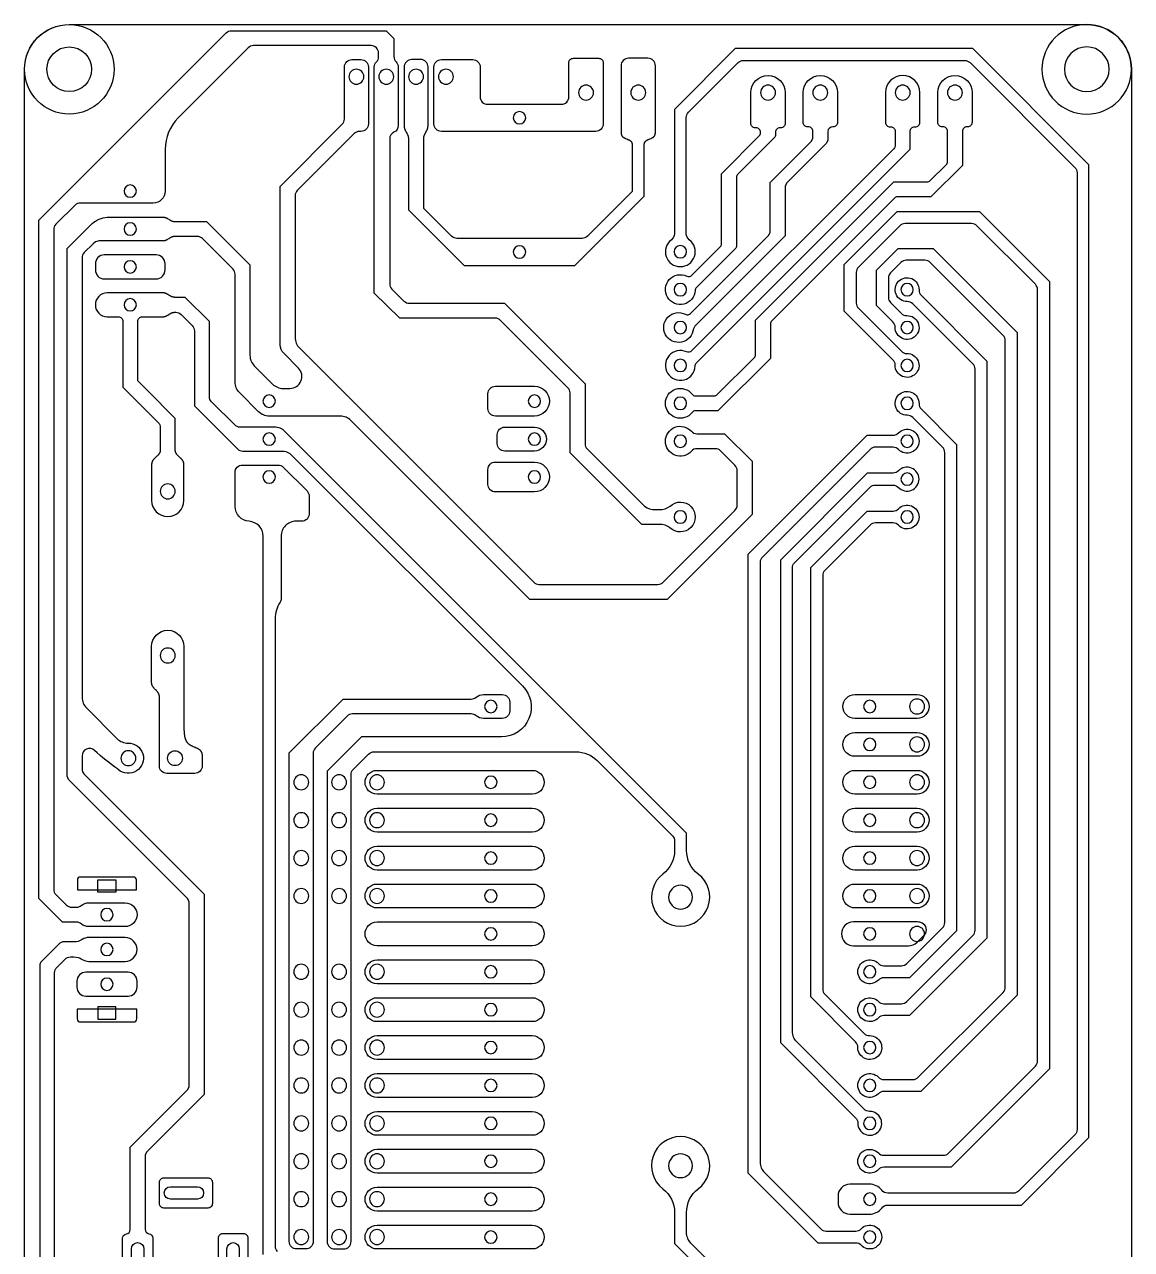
# Model space of a CAD drawing. Extents: x -757 to -528, y 190 to 455.
# Drawn here: x -695.8 to -621.6, y 231.4 to 313.5 of the extents above; entities that cross this region are included whole.
import ezdxf

# ---------------------------------------------------------------- set-up
doc = ezdxf.new("R2010")
doc.units = 0
for name, color, linetype in [('DEFAULT', 7, 'CONTINUOUS'), ('HOLES', 22, 'CONTINUOUS'), ('MOSFET', 7, 'CONTINUOUS'), ('MOSFET$TRACES', 7, 'CONTINUOUS')]:
    doc.layers.add(name, color=color, linetype=linetype)

msp = doc.modelspace()

# ---------------------------------------------------------------- linework, layer by layer
at = {"layer": 'DEFAULT'}
msp.add_line((-678.592, 283.464), (-678.592, 283.464), dxfattribs=at)
at = {"layer": 'HOLES'}
msp.add_line((-665.734, 311.15), (-665.734, 311.15), dxfattribs=at)
for points in [[(-690.865, 256.171), (-689.665, 256.171), (-689.665, 255.341), (-690.865, 255.341)], [(-690.865, 246.841), (-689.665, 246.841), (-689.665, 247.671), (-690.865, 247.671)]]:
    msp.add_lwpolyline(points, close=True, dxfattribs=at)
for points in [[(-686.013, 235.598), (-684.2, 235.598, -1), (-684.2, 234.771), (-686.013, 234.771, -1)], [(-688.62, 229.628), (-688.62, 231.441, -1), (-687.793, 231.441), (-687.793, 229.628, -1)], [(-682.22, 229.628), (-682.22, 231.441, -1), (-681.393, 231.441), (-681.393, 229.628, -1)]]:
    msp.add_lwpolyline(points, format="xyb", close=True, dxfattribs=at)
for centre, radius in [((-692.791, 310.5), 1.5), ((-685.702, 264.325), 0.5)]:
    msp.add_circle(centre, radius, dxfattribs=at)
at = {"layer": 'HOLES', "extrusion": (0, 0, -1)}
for centre, radius in [((624.591, 310.5), 1.5), ((673.544, 310), 0.5), ((671.544, 310), 0.5), ((669.544, 310), 0.5), ((667.544, 310), 0.5), ((658.153, 308.938), 0.5), ((654.653, 308.938), 0.5), ((645.952, 308.938), 0.5), ((642.452, 308.938), 0.5), ((636.927, 308.938), 0.5), ((633.427, 308.938), 0.5), ((662.612, 307.253), 0.415), ((688.703, 302.333), 0.415), ((688.703, 299.793), 0.415), ((662.612, 298.253), 0.415), ((651.833, 298.27), 0.415), ((688.703, 297.253), 0.415), ((651.833, 295.73), 0.415), ((636.633, 295.73), 0.415), ((688.703, 294.713), 0.415), ((651.833, 293.19), 0.415), ((636.633, 293.19), 0.415), ((651.833, 290.65), 0.415), ((636.633, 290.65), 0.415), ((679.392, 288.253), 0.415), ((661.612, 288.253), 0.415), ((651.833, 288.11), 0.415), ((636.633, 288.11), 0.415), ((679.392, 285.713), 0.415), ((661.612, 285.713), 0.415), ((651.833, 285.57), 0.415), ((636.633, 285.57), 0.415), ((679.392, 283.173), 0.415), ((661.612, 283.173), 0.415), ((636.633, 283.03), 0.415), ((686.188, 282.208), 0.5), ((651.833, 280.49), 0.415), ((636.633, 280.49), 0.415), ((686.188, 271.208), 0.5), ((664.533, 267.79), 0.415), ((639.133, 267.79), 0.415), ((635.963, 267.79), 0.5), ((639.133, 265.25), 0.415), ((635.963, 265.25), 0.5), ((688.829, 264.325), 0.5), ((677.243, 262.71), 0.5), ((674.703, 262.71), 0.5), ((672.163, 262.71), 0.5), ((664.533, 262.71), 0.415), ((639.133, 262.71), 0.415), ((635.963, 262.71), 0.5), ((677.243, 260.17), 0.5), ((674.703, 260.17), 0.5), ((672.163, 260.17), 0.5), ((664.533, 260.17), 0.415), ((639.133, 260.17), 0.415), ((635.963, 260.17), 0.5), ((677.243, 257.63), 0.5), ((674.703, 257.63), 0.5), ((672.163, 257.63), 0.5), ((664.533, 257.63), 0.415), ((639.133, 257.63), 0.415), ((635.963, 257.63), 0.5), ((677.243, 255.09), 0.5), ((674.703, 255.09), 0.5), ((672.163, 255.09), 0.5), ((664.533, 255.09), 0.415), ((651.815, 255.011), 0.8), ((639.133, 255.09), 0.415), ((635.963, 255.09), 0.5), ((690.265, 253.836), 0.415), ((664.533, 252.55), 0.415), ((639.133, 252.55), 0.415), ((635.963, 252.55), 0.5), ((690.265, 251.506), 0.415), ((677.243, 250.01), 0.5), ((674.703, 250.01), 0.5), ((672.163, 250.01), 0.5), ((664.533, 250.01), 0.415), ((639.133, 250.01), 0.415), ((690.265, 249.176), 0.415), ((677.243, 247.47), 0.5), ((674.703, 247.47), 0.5), ((672.163, 247.47), 0.5), ((664.533, 247.47), 0.415), ((639.133, 247.47), 0.415), ((677.243, 244.93), 0.5), ((674.703, 244.93), 0.5), ((672.163, 244.93), 0.5), ((664.533, 244.93), 0.415), ((639.133, 244.93), 0.415), ((677.243, 242.39), 0.5), ((674.703, 242.39), 0.5), ((672.163, 242.39), 0.5), ((664.533, 242.39), 0.415), ((639.133, 242.39), 0.415), ((677.243, 239.85), 0.5), ((674.703, 239.85), 0.5), ((672.163, 239.85), 0.5), ((664.533, 239.85), 0.415), ((639.133, 239.85), 0.415), ((677.243, 237.31), 0.5), ((674.703, 237.31), 0.5), ((672.163, 237.31), 0.5), ((664.533, 237.31), 0.415), ((651.815, 237.011), 0.8), ((639.133, 237.31), 0.415), ((677.243, 234.77), 0.5), ((674.703, 234.77), 0.5), ((672.163, 234.77), 0.5), ((664.533, 234.77), 0.415), ((639.133, 234.77), 0.415), ((677.243, 232.23), 0.5), ((674.703, 232.23), 0.5), ((672.163, 232.23), 0.5), ((664.533, 232.23), 0.415), ((639.133, 232.23), 0.415)]:
    msp.add_circle(centre, radius, dxfattribs=at)
at = {"layer": 'MOSFET'}
msp.add_lwpolyline([(-695.791, 221.5), (-695.791, 310.5, -0.414214), (-692.791, 313.5), (-624.591, 313.5, -0.414214), (-621.591, 310.5), (-621.591, 221.5, -0.414214), (-624.591, 218.5), (-692.791, 218.5, -0.414214)], format="xyb", close=True, dxfattribs=at)
msp.add_circle((-692.791, 310.5), 3, dxfattribs=at)
at = {"layer": 'MOSFET', "extrusion": (0, 0, -1)}
msp.add_circle((624.591, 310.5), 3, dxfattribs=at)
at = {"layer": 'MOSFET$TRACES'}
for points in [[(-670.887, 311, -0.195996), (-670.744, 310.65), (-670.744, 306.735, -0.289261), (-671.029, 306.283, 0.289261), (-671.314, 305.832), (-671.314, 296.126, 0.198912), (-671.168, 295.772), (-670.36, 294.964, 0.198912), (-670.006, 294.818), (-663.61, 294.818), (-658.219, 289.427), (-658.219, 285.413, 0.198912), (-658.073, 285.059), (-654.223, 281.21), (-654.061, 281.102), (-653.892, 281.031), (-653.701, 280.993), (-653.057, 280.992), (-652.853, 281.035), (-652.665, 281.119), (-652.523, 281.214, -2.339902), (-652.526, 279.768), (-652.667, 279.864), (-652.855, 279.948), (-653.059, 279.992), (-654.422, 279.994), (-659.221, 284.793), (-659.221, 285.206), (-659.221, 288.805, 0.198915), (-659.367, 289.159), (-663.88, 293.671, 0.198912), (-664.233, 293.818), (-670.629, 293.818), (-672.344, 295.503), (-672.344, 310.65, -0.195996), (-672.202, 311, 0.195996), (-672.059, 311.349), (-672.059, 311.585, 0.414214), (-672.559, 312.085), (-680.441, 312.085, 0.198912), (-680.795, 311.939), (-685.485, 307.249, 0.198912), (-686.363, 305.128), (-686.363, 302.333, -0.414214), (-687.163, 301.533), (-692.053, 301.533, 0.198912), (-692.406, 301.387), (-693.685, 300.108, 0.198912), (-693.831, 299.755), (-693.831, 255.537, 0.198912), (-693.685, 255.183), (-692.984, 254.483, 0.198912), (-692.631, 254.336), (-692.31, 254.336, 0.174641), (-691.991, 254.451, -0.174641), (-691.482, 254.635), (-689.047, 254.635, -1), (-689.047, 253.038), (-691.482, 253.038, -0.174641), (-691.991, 253.221, 0.174641), (-692.31, 253.336), (-693.254, 253.336), (-694.831, 254.914), (-694.831, 300.378), (-682.27, 312.939, -0.198912), (-681.916, 313.085), (-671.555, 313.085), (-671.029, 312.56), (-671.029, 311.349, 0.195996)], [(-668.744, 306.735), (-668.744, 310.654, 0.414214), (-669.244, 311.154), (-669.844, 311.15, 0.414214), (-670.344, 310.65), (-670.344, 306.735), (-670.344, 306.682), (-670.343, 306.668), (-670.342, 306.655), (-670.341, 306.642), (-670.34, 306.628), (-670.338, 306.615), (-670.336, 306.601), (-670.333, 306.587), (-670.33, 306.573), (-670.327, 306.56), (-670.323, 306.546), (-670.319, 306.532), (-670.315, 306.517), (-670.31, 306.503), (-670.305, 306.489), (-670.299, 306.475), (-670.293, 306.46), (-670.28, 306.431), (-670.266, 306.402), (-670.251, 306.372), (-670.235, 306.343), (-670.202, 306.283), (-670.169, 306.224), (-670.153, 306.194), (-670.138, 306.165), (-670.124, 306.135), (-670.111, 306.106), (-670.105, 306.092), (-670.099, 306.078), (-670.094, 306.063), (-670.089, 306.049), (-670.084, 306.035), (-670.08, 306.021), (-670.077, 306.007), (-670.073, 305.993), (-670.07, 305.979), (-670.068, 305.966), (-670.066, 305.952), (-670.064, 305.938), (-670.063, 305.925), (-670.061, 305.912), (-670.061, 305.898), (-670.06, 305.885), (-670.059, 305.832), (-670.059, 301.074), (-666.331, 297.346), (-658.894, 297.346), (-654.253, 301.986), (-654.253, 305.335), (-654.253, 305.382), (-654.253, 305.405), (-654.252, 305.428), (-654.25, 305.45), (-654.248, 305.472), (-654.247, 305.483), (-654.245, 305.494), (-654.243, 305.504), (-654.241, 305.515), (-654.239, 305.525), (-654.237, 305.535), (-654.234, 305.545), (-654.231, 305.555), (-654.228, 305.564), (-654.225, 305.574), (-654.221, 305.583), (-654.217, 305.592), (-654.213, 305.601), (-654.208, 305.61), (-654.203, 305.618), (-654.198, 305.626), (-654.193, 305.635), (-654.188, 305.643), (-654.182, 305.651), (-654.176, 305.658), (-654.17, 305.666), (-654.163, 305.673), (-654.156, 305.68), (-654.149, 305.687), (-654.142, 305.694), (-654.134, 305.701), (-654.126, 305.707), (-654.118, 305.713), (-654.11, 305.72), (-654.102, 305.726), (-654.093, 305.732), (-654.084, 305.737), (-654.075, 305.743), (-654.066, 305.749), (-654.047, 305.759), (-654.027, 305.77), (-654.007, 305.779), (-653.987, 305.789), (-653.965, 305.798), (-653.878, 305.834), (-653.791, 305.869), (-653.77, 305.878), (-653.75, 305.888), (-653.729, 305.898), (-653.71, 305.908), (-653.691, 305.919), (-653.682, 305.924), (-653.673, 305.93), (-653.664, 305.936), (-653.655, 305.942), (-653.647, 305.948), (-653.638, 305.954), (-653.63, 305.96), (-653.623, 305.967), (-653.615, 305.973), (-653.608, 305.98), (-653.601, 305.987), (-653.594, 305.994), (-653.587, 306.002), (-653.581, 306.009), (-653.575, 306.017), (-653.569, 306.025), (-653.564, 306.033), (-653.558, 306.041), (-653.553, 306.049), (-653.549, 306.058), (-653.544, 306.066), (-653.54, 306.075), (-653.536, 306.084), (-653.532, 306.094), (-653.529, 306.103), (-653.526, 306.113), (-653.523, 306.122), (-653.52, 306.132), (-653.518, 306.142), (-653.516, 306.153), (-653.514, 306.163), (-653.512, 306.173), (-653.51, 306.184), (-653.509, 306.195), (-653.507, 306.217), (-653.505, 306.239), (-653.504, 306.262), (-653.504, 306.285), (-653.503, 306.332), (-653.503, 310.738, 0.414214), (-654.003, 311.238), (-655.303, 311.238, 0.414214), (-655.803, 310.738), (-655.803, 306.332), (-655.803, 306.285), (-655.803, 306.262), (-655.802, 306.239), (-655.8, 306.217), (-655.798, 306.195), (-655.797, 306.184), (-655.795, 306.173), (-655.793, 306.163), (-655.791, 306.153), (-655.789, 306.142), (-655.787, 306.132), (-655.784, 306.122), (-655.781, 306.113), (-655.778, 306.103), (-655.775, 306.094), (-655.771, 306.084), (-655.767, 306.075), (-655.763, 306.066), (-655.758, 306.058), (-655.753, 306.049), (-655.748, 306.041), (-655.743, 306.033), (-655.738, 306.025), (-655.732, 306.017), (-655.726, 306.009), (-655.72, 306.002), (-655.713, 305.994), (-655.706, 305.987), (-655.699, 305.98), (-655.692, 305.973), (-655.684, 305.967), (-655.676, 305.96), (-655.668, 305.954), (-655.66, 305.948), (-655.652, 305.942), (-655.643, 305.936), (-655.634, 305.93), (-655.625, 305.924), (-655.616, 305.919), (-655.597, 305.908), (-655.577, 305.898), (-655.557, 305.888), (-655.537, 305.878), (-655.515, 305.869), (-655.428, 305.834), (-655.341, 305.798), (-655.32, 305.789), (-655.3, 305.779), (-655.279, 305.77), (-655.26, 305.759), (-655.241, 305.749), (-655.232, 305.743), (-655.223, 305.737), (-655.214, 305.732), (-655.205, 305.726), (-655.197, 305.72), (-655.188, 305.713), (-655.18, 305.707), (-655.173, 305.701), (-655.165, 305.694), (-655.158, 305.687), (-655.151, 305.68), (-655.144, 305.673), (-655.137, 305.666), (-655.131, 305.658), (-655.125, 305.651), (-655.119, 305.643), (-655.114, 305.635), (-655.108, 305.626), (-655.103, 305.618), (-655.099, 305.61), (-655.094, 305.601), (-655.09, 305.592), (-655.086, 305.583), (-655.082, 305.574), (-655.079, 305.564), (-655.076, 305.555), (-655.073, 305.545), (-655.07, 305.535), (-655.068, 305.525), (-655.066, 305.515), (-655.064, 305.504), (-655.062, 305.494), (-655.06, 305.483), (-655.059, 305.472), (-655.057, 305.45), (-655.055, 305.428), (-655.054, 305.405), (-655.054, 305.382), (-655.053, 305.335), (-655.053, 302.318), (-658.064, 299.307, -0.198912), (-658.418, 299.16), (-666.807, 299.16, -0.198912), (-667.161, 299.307), (-668.578, 300.724), (-669.029, 301.176), (-669.029, 305.832), (-669.029, 305.885), (-669.028, 305.898), (-669.027, 305.912), (-669.026, 305.925), (-669.025, 305.938), (-669.023, 305.952), (-669.021, 305.966), (-669.018, 305.979), (-669.015, 305.993), (-669.012, 306.007), (-669.008, 306.021), (-669.004, 306.035), (-669, 306.049), (-668.995, 306.063), (-668.99, 306.078), (-668.984, 306.092), (-668.978, 306.106), (-668.965, 306.135), (-668.951, 306.165), (-668.936, 306.194), (-668.92, 306.224), (-668.887, 306.283), (-668.854, 306.343), (-668.838, 306.372), (-668.823, 306.402), (-668.809, 306.431), (-668.796, 306.46), (-668.79, 306.475), (-668.784, 306.489), (-668.779, 306.503), (-668.774, 306.517), (-668.769, 306.532), (-668.765, 306.546), (-668.762, 306.56), (-668.758, 306.573), (-668.755, 306.587), (-668.753, 306.601), (-668.751, 306.615), (-668.749, 306.628), (-668.748, 306.642), (-668.746, 306.655), (-668.746, 306.668), (-668.745, 306.682)], [(-668.344, 306.832), (-668.344, 310.65, -0.414214), (-667.844, 311.15), (-665.75, 311.15, -0.414214), (-665.25, 310.65), (-665.25, 308.65, 0.414214), (-664.75, 308.15), (-659.803, 308.15, 0.414214), (-659.303, 308.65), (-659.303, 310.938, -0.414214), (-659.003, 311.238), (-657.303, 311.238, -0.414214), (-657.003, 310.938), (-657.003, 306.832, -0.414214), (-657.503, 306.332), (-667.844, 306.332, -0.414214)], [(-647.609, 311.088), (-632.767, 311.088, -0.198912), (-632.413, 310.942), (-625.39, 303.919, -0.198912), (-625.244, 303.565), (-625.244, 239.435, -0.198912), (-625.39, 239.082), (-629.155, 235.316, -0.198912), (-629.509, 235.17), (-637.933, 235.17, -0.236068), (-638.333, 235.37, 0.23985), (-639.164, 235.77), (-640.463, 235.77, 0.414214), (-641.263, 234.97), (-641.263, 234.57, 0.414214), (-640.463, 233.77), (-639.164, 233.77, 0.240749), (-638.333, 234.17, -0.240283), (-637.933, 234.37), (-628.97, 234.37), (-624.444, 238.897), (-624.444, 304.104), (-632.228, 311.888), (-648.147, 311.888), (-652.233, 307.802), (-652.233, 299.47, -0.236068), (-652.433, 299.07, 3), (-651.233, 299.07, -0.236068), (-651.433, 299.47), (-651.433, 307.263, -0.198912), (-651.287, 307.617), (-647.962, 310.942, -0.198912)], [(-644.815, 299.332), (-650.868, 293.278), (-650.955, 293.095, -3.257178), (-651.493, 294.079, 0.325935), (-651.144, 294.134), (-645.903, 299.375), (-645.815, 299.587), (-645.815, 302.901), (-643.04, 305.676), (-642.952, 305.888), (-642.952, 306.338, 0.414214), (-643.252, 306.638), (-643.302, 306.638, -0.414214), (-643.602, 306.938), (-643.602, 308.938, -1), (-641.302, 308.938), (-641.302, 308.938), (-641.302, 306.938, -0.414214), (-641.602, 306.638, 0.410752), (-641.952, 306.338), (-641.952, 305.757), (-642.04, 305.545), (-644.727, 302.858), (-644.815, 302.645)], [(-648.158, 298.457), (-650.748, 295.868, 0.184091), (-650.835, 295.673, -3.292465), (-651.4, 296.631, 0.318647), (-651.058, 296.689), (-649.158, 298.589, 0.198912), (-649.07, 298.801), (-649.07, 303.502), (-646.54, 306.032, 0.198912), (-646.452, 306.244), (-646.452, 306.27, 0.414214), (-646.752, 306.57), (-646.802, 306.57, -0.414214), (-647.102, 306.87), (-647.102, 308.938, -1), (-644.802, 308.938), (-644.802, 306.87, -0.414214), (-645.102, 306.57), (-645.152, 306.57, 0.414214), (-645.452, 306.27), (-645.452, 306.113, -0.198912), (-645.54, 305.901), (-647.982, 303.459, 0.198912), (-648.07, 303.246), (-648.07, 298.67, -0.198925)], [(-645.798, 293.424), (-645.798, 291.122), (-649.309, 287.61), (-650.809, 287.61, 0.230961), (-651.045, 287.495, -2.905869), (-651.045, 288.725, 0.230961), (-650.809, 288.61), (-649.565, 288.61, 0.198912), (-649.353, 288.698), (-646.886, 291.165, 0.198912), (-646.798, 291.377), (-646.798, 293.679), (-637.531, 302.946), (-635.293, 302.946, 0.198912), (-635.081, 303.034), (-634.015, 304.099, 0.198912), (-633.927, 304.311), (-633.927, 306.338, 0.414214), (-634.227, 306.638), (-634.277, 306.638, -0.414214), (-634.577, 306.938), (-634.577, 308.938, -1), (-632.277, 308.938), (-632.277, 306.938, -0.414214), (-632.577, 306.638), (-632.627, 306.638, 0.414214), (-632.927, 306.338), (-632.927, 304.056), (-635.037, 301.946), (-637.275, 301.946, 0.198912), (-637.488, 301.858), (-645.71, 293.636, 0.198912)], [(-636.427, 306.338, -0.414214), (-636.127, 306.638), (-636.077, 306.638, 0.414214), (-635.777, 306.938), (-635.777, 308.938, 1), (-638.077, 308.938), (-638.077, 306.938, 0.414214), (-637.777, 306.638), (-637.727, 306.638, -0.414214), (-637.427, 306.338), (-637.427, 305.39, -0.198912), (-637.515, 305.177), (-651.075, 291.618, -0.314564), (-651.413, 291.558, 3.310049), (-650.834, 290.614, -0.189462), (-650.746, 290.815), (-636.427, 305.134)], [(-627.889, 244.033), (-627.889, 295.738, 0.198912), (-628.036, 296.092), (-631.954, 300.01, 0.198912), (-632.307, 300.156), (-636.769, 300.156, 0.198912), (-637.122, 300.01), (-639.897, 297.235, 0.198912), (-640.043, 296.881), (-640.043, 294.833, 0.198912), (-639.897, 294.479), (-637.014, 291.596, 0.204302), (-636.65, 291.45, -2.486759), (-637.433, 290.667, 0.204302), (-637.58, 291.031), (-640.843, 294.294), (-640.843, 297.42), (-637.307, 300.956), (-631.769, 300.956), (-627.089, 296.277), (-627.089, 243.494), (-633.674, 236.91), (-638.195, 236.91, 0.204302), (-638.556, 236.756, -2.486759), (-638.556, 237.864, 0.204302), (-638.195, 237.71), (-634.212, 237.71, 0.198912), (-633.859, 237.856), (-628.036, 243.679, 0.198912)], [(-691.043, 297.453), (-691.043, 297.053, 0.414214), (-690.443, 296.453), (-686.963, 296.453, 0.414214), (-686.363, 297.053), (-686.363, 297.453, 0.414214), (-686.963, 298.053), (-690.443, 298.053, 0.414214)], [(-635.891, 242.936), (-630.195, 248.632, 0.198912), (-630.048, 248.986), (-630.048, 292.309, 0.198912), (-630.195, 292.663), (-635.081, 297.549, 0.198912), (-635.435, 297.696), (-636.689, 297.696, 0.198912), (-637.043, 297.549), (-637.738, 296.854, 0.198912), (-637.884, 296.5), (-637.884, 295.214, 0.198912), (-637.738, 294.86), (-637.014, 294.136, 0.204302), (-636.65, 293.99, -2.486759), (-637.433, 293.207, 0.204302), (-637.58, 293.571), (-638.684, 294.675), (-638.684, 297.039), (-637.228, 298.496), (-634.896, 298.496), (-629.248, 292.848), (-629.248, 248.447), (-635.706, 241.99), (-638.195, 241.99, 0.204302), (-638.556, 241.836, -2.486759), (-638.556, 242.944, 0.204302), (-638.195, 242.79), (-636.244, 242.79, 0.198912)], [(-636.653, 248.016), (-632.227, 252.442, 0.198912), (-632.08, 252.796), (-632.08, 290.404, 0.198912), (-632.227, 290.758), (-636.253, 294.784, 0.204309), (-636.617, 294.93, -2.48711), (-635.834, 295.714, 0.204302), (-635.687, 295.35), (-631.28, 290.943), (-631.28, 252.257), (-636.468, 247.07), (-638.195, 247.07, 0.204302), (-638.556, 246.916, -2.486759), (-638.556, 248.024, 0.204302), (-638.195, 247.87), (-637.006, 247.87, 0.198912)], [(-673.757, 263.572), (-672.726, 264.604, -0.198912), (-672.372, 264.75), (-658.824, 264.75, -0.206208), (-657.409, 264.164), (-652.363, 259.118, -0.198912), (-652.216, 258.764), (-652.216, 258.148, -0.23352), (-653.001, 256.56, 2.952398), (-650.63, 256.56, -0.23352), (-651.414, 258.148), (-651.414, 259.301), (-678.334, 286.22, 0.198912), (-679.041, 286.513), (-681.345, 286.513, -0.198912), (-681.699, 286.66), (-683.252, 288.212, -0.198912), (-683.398, 288.566), (-683.398, 293.585), (-685.026, 295.213), (-685.683, 295.213), (-685.709, 295.213), (-685.735, 295.214), (-685.748, 295.214), (-685.761, 295.215), (-685.775, 295.216), (-685.788, 295.218), (-685.801, 295.22), (-685.814, 295.222), (-685.828, 295.225), (-685.841, 295.228), (-685.855, 295.231), (-685.868, 295.235), (-685.882, 295.239), (-685.895, 295.244), (-685.909, 295.249), (-685.922, 295.255), (-685.936, 295.261), (-685.95, 295.267), (-685.964, 295.274), (-685.977, 295.281), (-686.005, 295.296), (-686.033, 295.312), (-686.061, 295.328), (-686.117, 295.363), (-686.173, 295.398), (-686.201, 295.415), (-686.229, 295.431), (-686.256, 295.445), (-686.27, 295.452), (-686.284, 295.459), (-686.298, 295.465), (-686.311, 295.471), (-686.325, 295.477), (-686.339, 295.482), (-686.352, 295.487), (-686.366, 295.491), (-686.379, 295.495), (-686.393, 295.498), (-686.406, 295.502), (-686.419, 295.504), (-686.433, 295.506), (-686.446, 295.508), (-686.459, 295.51), (-686.472, 295.511), (-686.485, 295.512), (-686.499, 295.512), (-686.525, 295.513), (-686.551, 295.513), (-690.243, 295.513, 1), (-690.243, 293.913), (-689.503, 293.913, -0.414214), (-689.203, 293.613), (-689.203, 289.2), (-686.835, 286.831, -0.198912), (-686.688, 286.478), (-686.688, 285.073), (-686.688, 285.032), (-686.69, 284.991), (-686.691, 284.971), (-686.692, 284.951), (-686.695, 284.932), (-686.696, 284.922), (-686.698, 284.912), (-686.699, 284.902), (-686.701, 284.893), (-686.703, 284.883), (-686.706, 284.873), (-686.708, 284.864), (-686.711, 284.855), (-686.714, 284.845), (-686.717, 284.836), (-686.72, 284.826), (-686.724, 284.817), (-686.727, 284.808), (-686.731, 284.799), (-686.735, 284.79), (-686.74, 284.781), (-686.744, 284.772), (-686.749, 284.763), (-686.754, 284.754), (-686.759, 284.746), (-686.764, 284.737), (-686.77, 284.728), (-686.775, 284.72), (-686.781, 284.711), (-686.793, 284.694), (-686.806, 284.677), (-686.82, 284.661), (-686.834, 284.644), (-686.849, 284.628), (-686.864, 284.612), (-686.88, 284.596), (-686.912, 284.564), (-686.98, 284.502), (-687.048, 284.439), (-687.08, 284.408), (-687.096, 284.392), (-687.111, 284.376), (-687.126, 284.359), (-687.14, 284.343), (-687.154, 284.326), (-687.167, 284.31), (-687.179, 284.293), (-687.185, 284.284), (-687.191, 284.276), (-687.196, 284.267), (-687.202, 284.258), (-687.207, 284.25), (-687.212, 284.241), (-687.216, 284.232), (-687.221, 284.223), (-687.225, 284.214), (-687.229, 284.205), (-687.233, 284.196), (-687.237, 284.187), (-687.24, 284.177), (-687.244, 284.168), (-687.247, 284.159), (-687.249, 284.149), (-687.252, 284.14), (-687.255, 284.13), (-687.257, 284.121), (-687.259, 284.111), (-687.261, 284.102), (-687.263, 284.092), (-687.264, 284.082), (-687.266, 284.072), (-687.268, 284.052), (-687.27, 284.032), (-687.271, 284.012), (-687.272, 283.972), (-687.272, 283.931), (-687.272, 281.602, 1), (-685.105, 281.602), (-685.105, 283.931), (-685.105, 283.972), (-685.106, 284.012), (-685.107, 284.032), (-685.109, 284.052), (-685.111, 284.072), (-685.112, 284.082), (-685.114, 284.092), (-685.116, 284.102), (-685.118, 284.111), (-685.12, 284.121), (-685.122, 284.13), (-685.124, 284.14), (-685.127, 284.149), (-685.13, 284.159), (-685.133, 284.168), (-685.136, 284.177), (-685.14, 284.187), (-685.144, 284.196), (-685.147, 284.205), (-685.152, 284.214), (-685.156, 284.223), (-685.16, 284.232), (-685.165, 284.241), (-685.17, 284.25), (-685.175, 284.258), (-685.18, 284.267), (-685.186, 284.276), (-685.192, 284.284), (-685.197, 284.293), (-685.21, 284.31), (-685.223, 284.326), (-685.236, 284.343), (-685.251, 284.359), (-685.265, 284.376), (-685.281, 284.392), (-685.296, 284.408), (-685.329, 284.439), (-685.396, 284.502), (-685.464, 284.564), (-685.497, 284.596), (-685.512, 284.612), (-685.528, 284.628), (-685.542, 284.644), (-685.557, 284.661), (-685.57, 284.677), (-685.583, 284.694), (-685.596, 284.711), (-685.601, 284.72), (-685.607, 284.728), (-685.613, 284.737), (-685.618, 284.746), (-685.623, 284.754), (-685.628, 284.763), (-685.633, 284.772), (-685.637, 284.781), (-685.641, 284.79), (-685.646, 284.799), (-685.649, 284.808), (-685.653, 284.817), (-685.657, 284.826), (-685.66, 284.836), (-685.663, 284.845), (-685.666, 284.855), (-685.668, 284.864), (-685.671, 284.873), (-685.673, 284.883), (-685.675, 284.893), (-685.677, 284.902), (-685.679, 284.912), (-685.68, 284.922), (-685.682, 284.932), (-685.684, 284.951), (-685.686, 284.971), (-685.687, 284.991), (-685.688, 285.032), (-685.688, 285.073), (-685.688, 287.099), (-687.57, 288.981), (-688.203, 289.614), (-688.203, 293.613, -0.414214), (-687.903, 293.913), (-686.551, 293.913), (-686.525, 293.913), (-686.499, 293.914), (-686.485, 293.914), (-686.472, 293.915), (-686.459, 293.916), (-686.446, 293.918), (-686.433, 293.92), (-686.419, 293.922), (-686.406, 293.925), (-686.393, 293.928), (-686.379, 293.931), (-686.366, 293.935), (-686.352, 293.939), (-686.339, 293.944), (-686.325, 293.949), (-686.311, 293.955), (-686.298, 293.961), (-686.284, 293.967), (-686.27, 293.974), (-686.256, 293.981), (-686.229, 293.996), (-686.201, 294.012), (-686.173, 294.028), (-686.117, 294.063), (-686.061, 294.098), (-686.033, 294.115), (-686.005, 294.131), (-685.977, 294.145), (-685.964, 294.152), (-685.95, 294.159), (-685.936, 294.165), (-685.922, 294.171), (-685.909, 294.177), (-685.895, 294.182), (-685.882, 294.187), (-685.868, 294.191), (-685.855, 294.195), (-685.841, 294.198), (-685.828, 294.202), (-685.814, 294.204), (-685.801, 294.206), (-685.788, 294.208), (-685.775, 294.21), (-685.761, 294.211), (-685.748, 294.212), (-685.735, 294.212), (-685.709, 294.213), (-685.683, 294.213), (-685.649, 294.213, -0.198912), (-685.295, 294.067), (-684.544, 293.316, -0.198912), (-684.398, 292.962), (-684.398, 287.943), (-681.515, 285.06, 0.198912), (-681.161, 284.913), (-678.572, 284.913, -0.198916), (-677.865, 284.62), (-662.409, 269.164, -0.668179), (-663.824, 265.75), (-673.201, 265.75), (-675.503, 263.447), (-675.503, 231.93, 0.414214), (-675.003, 231.43), (-674.403, 231.43, 0.414214), (-673.903, 231.93), (-673.903, 263.219, -0.198912)], [(-661.612, 287.253), (-664.224, 287.253, -0.414214), (-664.724, 287.753), (-664.724, 288.753, -0.414214), (-664.224, 289.253), (-661.612, 289.253, -1)], [(-636.653, 250.556), (-634.259, 252.95, 0.198912), (-634.112, 253.304), (-634.112, 284.816, 0.198912), (-634.259, 285.17), (-636.253, 287.164, 0.204302), (-636.617, 287.31, -2.486759), (-635.834, 288.094, 0.204302), (-635.687, 287.73), (-633.312, 285.355), (-633.312, 252.765), (-636.468, 249.61), (-638.195, 249.61, 0.204302), (-638.556, 249.456, -2.486759), (-638.556, 250.564, 0.204302), (-638.195, 250.41), (-637.006, 250.41, 0.198912)], [(-663.602, 284.913, -0.414214), (-664.102, 285.413), (-664.102, 286.013, -0.414214), (-663.602, 286.513), (-661.612, 286.513, -1), (-661.612, 284.913)], [(-646.188, 236.548), (-642.416, 232.776, 0.198912), (-642.063, 232.63), (-640.071, 232.63, 0.204302), (-639.711, 232.784, -2.486759), (-639.711, 231.676, 0.204302), (-640.071, 231.83), (-642.601, 231.83), (-647.28, 236.509), (-647.28, 277.989), (-639.299, 285.97), (-637.572, 285.97, 0.204302), (-637.211, 286.124, -2.486759), (-637.211, 285.016, 0.204302), (-637.572, 285.17), (-638.761, 285.17, 0.198912), (-639.114, 285.024), (-646.334, 277.804, 0.198912), (-646.48, 277.45), (-646.48, 237.255, 0.198912)], [(-661.612, 282.173), (-664.224, 282.173, -0.414214), (-664.724, 282.673), (-664.724, 283.673, -0.414214), (-664.224, 284.173), (-661.612, 284.173, -1)], [(-644.321, 246.018), (-644.321, 277.069, -0.198912), (-644.175, 277.423), (-639.114, 282.484, -0.198912), (-638.761, 282.63), (-637.572, 282.63, -0.204302), (-637.211, 282.476, 2.486759), (-637.211, 283.584, -0.204302), (-637.572, 283.43), (-639.299, 283.43), (-645.121, 277.608), (-645.121, 245.272), (-640.08, 240.23, -0.204302), (-639.933, 239.867, 2.486759), (-639.15, 240.65, -0.204302), (-639.514, 240.796), (-644.029, 245.311, -0.198912)], [(-642.143, 248.505), (-639.514, 245.876, 0.204302), (-639.15, 245.73, -2.486759), (-639.933, 244.947, 0.204302), (-640.08, 245.311), (-643.089, 248.32), (-643.089, 277.1), (-639.299, 280.89), (-637.572, 280.89, 0.204302), (-637.211, 281.044, -2.486759), (-637.211, 279.936, 0.204302), (-637.572, 280.09), (-638.761, 280.09, 0.198912), (-639.114, 279.944), (-642.143, 276.915, 0.198912), (-642.289, 276.561), (-642.289, 248.859, 0.198912)], [(-684.378, 263.309), (-686.25, 263.309, -0.414214), (-686.75, 263.809), (-686.745, 268.343), (-686.745, 268.383), (-686.746, 268.424), (-686.747, 268.444), (-686.749, 268.464), (-686.751, 268.484), (-686.753, 268.503), (-686.757, 268.523), (-686.758, 268.532), (-686.76, 268.542), (-686.763, 268.551), (-686.765, 268.561), (-686.768, 268.57), (-686.77, 268.58), (-686.773, 268.589), (-686.777, 268.598), (-686.78, 268.607), (-686.783, 268.616), (-686.787, 268.625), (-686.791, 268.634), (-686.795, 268.643), (-686.799, 268.652), (-686.804, 268.661), (-686.808, 268.67), (-686.813, 268.678), (-686.818, 268.687), (-686.829, 268.704), (-686.84, 268.721), (-686.851, 268.738), (-686.864, 268.755), (-686.877, 268.771), (-686.89, 268.787), (-686.904, 268.803), (-686.918, 268.819), (-686.947, 268.851), (-687.008, 268.913), (-687.07, 268.976), (-687.099, 269.008), (-687.113, 269.023), (-687.127, 269.04), (-687.14, 269.056), (-687.153, 269.072), (-687.165, 269.089), (-687.177, 269.106), (-687.188, 269.122), (-687.199, 269.14), (-687.204, 269.148), (-687.208, 269.157), (-687.213, 269.166), (-687.217, 269.175), (-687.222, 269.183), (-687.226, 269.192), (-687.23, 269.201), (-687.233, 269.21), (-687.237, 269.22), (-687.24, 269.229), (-687.243, 269.238), (-687.246, 269.247), (-687.249, 269.257), (-687.252, 269.266), (-687.254, 269.275), (-687.256, 269.285), (-687.258, 269.294), (-687.26, 269.304), (-687.264, 269.324), (-687.266, 269.343), (-687.268, 269.363), (-687.27, 269.383), (-687.271, 269.403), (-687.272, 269.443), (-687.272, 269.484), (-687.272, 271.814, -1), (-685.105, 271.814), (-685.105, 266.6), (-685.102, 266.248), (-685.096, 266.093), (-685.091, 266.021), (-685.085, 265.953), (-685.077, 265.888), (-685.068, 265.827), (-685.063, 265.797), (-685.057, 265.768), (-685.051, 265.741), (-685.045, 265.714), (-685.038, 265.687), (-685.031, 265.662), (-685.023, 265.637), (-685.015, 265.613), (-685.006, 265.59), (-684.997, 265.567), (-684.988, 265.546), (-684.978, 265.525), (-684.967, 265.504), (-684.957, 265.484), (-684.945, 265.465), (-684.934, 265.447), (-684.922, 265.429), (-684.91, 265.412), (-684.897, 265.395), (-684.884, 265.379), (-684.87, 265.364), (-684.857, 265.349), (-684.842, 265.334), (-684.828, 265.32), (-684.813, 265.307), (-684.798, 265.294), (-684.783, 265.281), (-684.767, 265.269), (-684.751, 265.258), (-684.735, 265.246), (-684.719, 265.235), (-684.702, 265.225), (-684.685, 265.215), (-684.668, 265.205), (-684.634, 265.186), (-684.598, 265.168), (-684.563, 265.151), (-684.491, 265.119), (-684.349, 265.059), (-684.281, 265.029), (-684.248, 265.013), (-684.215, 264.997), (-684.184, 264.981), (-684.169, 264.972), (-684.155, 264.964), (-684.14, 264.955), (-684.126, 264.946), (-684.112, 264.936), (-684.099, 264.927), (-684.086, 264.917), (-684.073, 264.907), (-684.061, 264.897), (-684.049, 264.886), (-684.037, 264.876), (-684.026, 264.865), (-684.015, 264.853), (-684.005, 264.842), (-683.995, 264.83), (-683.985, 264.817), (-683.976, 264.805), (-683.968, 264.792), (-683.96, 264.779), (-683.952, 264.766), (-683.945, 264.752), (-683.938, 264.738), (-683.931, 264.723), (-683.925, 264.709), (-683.92, 264.694), (-683.914, 264.679), (-683.91, 264.663), (-683.905, 264.647), (-683.901, 264.631), (-683.898, 264.615), (-683.894, 264.598), (-683.891, 264.581), (-683.889, 264.564), (-683.887, 264.547), (-683.885, 264.529), (-683.883, 264.511), (-683.881, 264.475), (-683.879, 264.438), (-683.878, 264.401), (-683.878, 264.325), (-683.878, 263.809, -0.414214)], [(-676.443, 264.66), (-676.443, 231.93, -0.414214), (-676.943, 231.43), (-677.543, 231.43, -0.414214), (-678.043, 231.93), (-678.043, 264.681), (-674.435, 268.29), (-665.846, 268.29, 0.175046), (-665.527, 268.405, -0.175046), (-665.016, 268.59), (-663.771, 268.59, -0.414214), (-663.271, 268.09), (-663.271, 267.49, -0.414214), (-663.771, 266.99), (-665.016, 266.99, -0.175046), (-665.527, 267.175, 0.175046), (-665.846, 267.29), (-673.813, 267.29, 0.198912), (-674.167, 267.144), (-676.297, 265.014, 0.198912)], [(-635.963, 266.99), (-640.133, 266.99, -1), (-640.133, 268.59), (-635.963, 268.59, -1)], [(-635.963, 264.45), (-640.133, 264.45, -1), (-640.133, 266.05), (-635.963, 266.05, -1)], [(-672.163, 261.91, -1), (-672.163, 263.51), (-661.756, 263.51, -1), (-661.756, 261.91)], [(-635.963, 261.91), (-640.133, 261.91, -1), (-640.133, 263.51), (-635.963, 263.51, -1)], [(-672.163, 259.37, -1), (-672.163, 260.97), (-661.756, 260.97, -1), (-661.756, 259.37)], [(-635.963, 259.37), (-640.133, 259.37, -1), (-640.133, 260.97), (-635.963, 260.97, -1)], [(-672.163, 256.83, -1), (-672.163, 258.43), (-661.756, 258.43, -1), (-661.756, 256.83)], [(-635.963, 256.83), (-640.133, 256.83, -1), (-640.133, 258.43), (-635.963, 258.43, -1)], [(-688.282, 256.162, 0.414206), (-688.483, 256.362), (-692.046, 256.362, 0.414206), (-692.247, 256.162), (-692.247, 255.506), (-688.282, 255.506)], [(-672.163, 254.29, -1), (-672.163, 255.89), (-661.756, 255.89, -1), (-661.756, 254.29)], [(-635.963, 254.29), (-640.133, 254.29, -1), (-640.133, 255.89), (-635.963, 255.89, -1)], [(-672.163, 251.75, -1), (-672.163, 253.35), (-661.756, 253.35, -1), (-661.756, 251.75)], [(-636.529, 251.75, 0.200041), (-635.96, 251.987), (-635.445, 252.507, 0.484262), (-635.619, 253.272, 0.111853), (-635.963, 253.35), (-640.232, 253.35, 1), (-640.232, 251.75)], [(-672.163, 249.21, -1), (-672.163, 250.81), (-661.756, 250.81, -1), (-661.756, 249.21)], [(-688.249, 248.978), (-688.249, 249.375, 0.414214), (-688.849, 249.975), (-691.68, 249.975, 0.414214), (-692.28, 249.375), (-692.28, 248.978, 0.414214), (-691.68, 248.378), (-688.849, 248.378, 0.414214)], [(-672.163, 246.67, -1), (-672.163, 248.27), (-661.756, 248.27, -1), (-661.756, 246.67)], [(-692.258, 246.85, 0.41419), (-692.056, 246.65), (-688.473, 246.65, 0.41419), (-688.271, 246.85), (-688.271, 247.506), (-692.258, 247.506)], [(-672.163, 244.13, -1), (-672.163, 245.73), (-661.756, 245.73, -1), (-661.756, 244.13)], [(-672.163, 241.59, -1), (-672.163, 243.19), (-661.756, 243.19, -1), (-661.756, 241.59)], [(-672.163, 239.05, -1), (-672.163, 240.65), (-661.756, 240.65, -1), (-661.756, 239.05)], [(-652.216, 233.873), (-652.216, 231.793), (-642.093, 221.67), (-640.636, 221.67, -0.208077), (-639.904, 221.352, 0.208077), (-639.133, 221.017), (-637.476, 221.017, 0.414214), (-636.476, 222.017), (-636.476, 222.123, 0.414214), (-637.476, 223.123), (-639.133, 223.123, 0.208077), (-639.904, 222.788, -0.208077), (-640.636, 222.47), (-641.455, 222.47, -0.062229), (-641.578, 222.485, -0.135012), (-642.039, 222.747), (-651.122, 231.83, -0.198912), (-651.414, 232.537), (-651.414, 233.873, -0.23352), (-650.63, 235.461, 2.952398), (-653.001, 235.461, -0.23352)], [(-672.163, 236.51, -1), (-672.163, 238.11), (-661.756, 238.11, -1), (-661.756, 236.51)], [(-683.496, 234.172), (-686.449, 234.172, -0.414214), (-686.749, 234.472), (-686.749, 235.896, -0.414214), (-686.449, 236.196), (-683.496, 236.196, -0.414214), (-683.196, 235.896), (-683.196, 234.472, -0.414214)], [(-672.163, 233.97, -1), (-672.163, 235.57), (-661.756, 235.57, -1), (-661.756, 233.97)], [(-672.163, 231.43, -1), (-672.163, 233.03), (-661.756, 233.03, -1), (-661.756, 231.43)]]:
    msp.add_lwpolyline(points, format="xyb", close=True, dxfattribs=at)
for points in [[(-689.219, 228.923), (-689.219, 232.145, -0.371766), (-688.963, 232.442, 0.371766), (-688.707, 232.738), (-688.707, 238.25), (-684.837, 242.119), (-684.75, 242.331), (-684.75, 254.682), (-684.837, 254.894), (-692.846, 262.902), (-692.934, 263.115), (-692.934, 298.481), (-691.253, 300.162, -0.158531), (-690.243, 300.593), (-686.551, 300.593), (-686.525, 300.593), (-686.499, 300.592), (-686.485, 300.592), (-686.472, 300.591), (-686.459, 300.59), (-686.446, 300.588), (-686.433, 300.586), (-686.419, 300.584), (-686.406, 300.582), (-686.393, 300.578), (-686.379, 300.575), (-686.366, 300.571), (-686.352, 300.567), (-686.339, 300.562), (-686.325, 300.557), (-686.311, 300.551), (-686.298, 300.545), (-686.284, 300.539), (-686.27, 300.532), (-686.256, 300.525), (-686.229, 300.511), (-686.201, 300.495), (-686.173, 300.478), (-686.117, 300.443), (-686.061, 300.408), (-686.033, 300.392), (-686.005, 300.376), (-685.977, 300.361), (-685.964, 300.354), (-685.95, 300.347), (-685.936, 300.341), (-685.922, 300.335), (-685.909, 300.329), (-685.895, 300.324), (-685.882, 300.319), (-685.868, 300.315), (-685.855, 300.311), (-685.841, 300.308), (-685.828, 300.305), (-685.814, 300.302), (-685.801, 300.3), (-685.788, 300.298), (-685.775, 300.296), (-685.761, 300.295), (-685.748, 300.294), (-685.735, 300.294), (-685.709, 300.293), (-685.683, 300.293), (-683.588, 300.293), (-680.678, 297.383), (-680.678, 291.326, 0.198912), (-680.386, 290.619), (-679.168, 289.402, 0.198912), (-678.461, 289.109), (-677.997, 289.109, 0.668179), (-677.432, 290.475), (-678.419, 291.462, -0.198912), (-678.653, 292.028), (-678.653, 302.647), (-674.491, 306.809, 0.198912), (-674.344, 307.163), (-674.344, 310.65, -0.414214), (-673.844, 311.15), (-673.244, 311.15, -0.414214), (-672.744, 310.65), (-672.744, 306.832, -0.414214), (-673.244, 306.332), (-673.347, 306.332, 0.198912), (-673.7, 306.185), (-677.507, 302.379, 0.198912), (-677.653, 302.025), (-677.653, 298.282)], [(-677.653, 299.666), (-677.653, 292.525, 0.198912), (-677.361, 291.818), (-661.661, 276.119, 0.198912), (-661.308, 275.972), (-653.334, 275.972, 0.198912), (-652.98, 276.119), (-648.17, 280.929, 0.198912), (-648.024, 281.282), (-648.024, 283.603, 0.198912), (-648.17, 283.957), (-649.137, 284.924, 0.198912), (-649.491, 285.07), (-650.715, 285.07, 0.213422), (-651.088, 284.903, -2.618034), (-651.088, 286.237, 0.213422), (-650.715, 286.07), (-648.869, 286.07), (-647.024, 284.225), (-647.024, 280.661), (-652.712, 274.972), (-661.929, 274.972), (-673.917, 286.96, 0.198912), (-674.624, 287.253), (-679.392, 287.253, -0.198912), (-680.1, 287.546), (-681.386, 288.832, -0.198912), (-681.678, 289.539), (-681.678, 296.76, 0.198912), (-681.825, 297.114), (-683.858, 299.147, 0.198912), (-684.212, 299.293), (-685.683, 299.293), (-685.709, 299.293), (-685.735, 299.292), (-685.748, 299.292), (-685.761, 299.291), (-685.775, 299.29), (-685.788, 299.288), (-685.801, 299.286), (-685.814, 299.284), (-685.828, 299.282), (-685.841, 299.278), (-685.855, 299.275), (-685.868, 299.271), (-685.882, 299.267), (-685.895, 299.262), (-685.909, 299.257), (-685.922, 299.251), (-685.936, 299.245), (-685.95, 299.239), (-685.964, 299.232), (-685.977, 299.225), (-686.005, 299.211), (-686.033, 299.195), (-686.061, 299.178), (-686.117, 299.143), (-686.173, 299.108), (-686.201, 299.092), (-686.229, 299.076), (-686.256, 299.061), (-686.27, 299.054), (-686.284, 299.047), (-686.298, 299.041), (-686.311, 299.035), (-686.325, 299.029), (-686.339, 299.024), (-686.352, 299.019), (-686.366, 299.015), (-686.379, 299.011), (-686.393, 299.008), (-686.406, 299.005), (-686.419, 299.002), (-686.433, 299), (-686.446, 298.998), (-686.459, 298.996), (-686.472, 298.995), (-686.485, 298.994), (-686.499, 298.994), (-686.525, 298.993), (-686.551, 298.993), (-690.783, 298.993), (-691.022, 298.932), (-691.197, 298.802), (-691.787, 298.212, 0.198912), (-691.934, 297.858), (-691.934, 268.402, 0.198912), (-691.641, 267.695), (-689.579, 265.633, 0.204449), (-688.851, 265.34, -1.467448), (-689.504, 263.566), (-689.56, 263.609, -0.033824), (-691.099, 264.845, 0.649752), (-691.934, 264.473), (-691.934, 263.612, 0.198912), (-691.787, 263.258), (-683.75, 255.22), (-683.75, 241.793), (-687.619, 237.924), (-687.707, 237.711), (-687.707, 232.745, 0.371766), (-687.451, 232.448, -0.371766), (-687.195, 232.151), (-687.195, 228.923, -0.414214)], [(-679.792, 231.07), (-679.792, 279.206, 0.397594), (-680.735, 280.204, -0.397594), (-681.678, 281.203), (-681.678, 283.473, -0.414214), (-681.178, 283.973), (-678.8, 283.973, -0.198916), (-678.446, 283.827), (-676.853, 282.234, -0.198909), (-676.707, 281.88), (-676.707, 280.706, -0.414214), (-677.207, 280.206), (-677.592, 280.206, 0.414214), (-678.592, 279.206), (-678.592, 275, -0.147477), (-678.659, 274.779, 0.147477), (-678.992, 273.673), (-678.992, 231.608, 0.198912), (-678.846, 231.255)], [(-693.773, 229.478), (-693.773, 249.947, -0.198912), (-693.627, 250.301), (-693.068, 250.86, -0.198912), (-692.714, 251.006), (-692.474, 251.006, -0.147114), (-691.922, 250.84, 0.147114), (-691.482, 250.708), (-689.047, 250.708, 1), (-689.047, 252.305), (-691.482, 252.305, 0.147114), (-691.922, 252.172, -0.147114), (-692.474, 252.006), (-693.213, 252.006, 0.198912), (-693.425, 251.918), (-694.686, 250.658, 0.198912), (-694.773, 250.446), (-694.773, 228.94)], [(-680.795, 228.917), (-680.795, 232.145, 0.414214), (-681.095, 232.445), (-682.519, 232.445, 0.414214), (-682.819, 232.145), (-682.819, 229.104, 0.174987)]]:
    msp.add_lwpolyline(points, format="xyb", dxfattribs=at)
msp.add_arc((-639.133, 252.55), 0.8, 82.90682, 90, dxfattribs=at)

doc.saveas('drawing.dxf')
